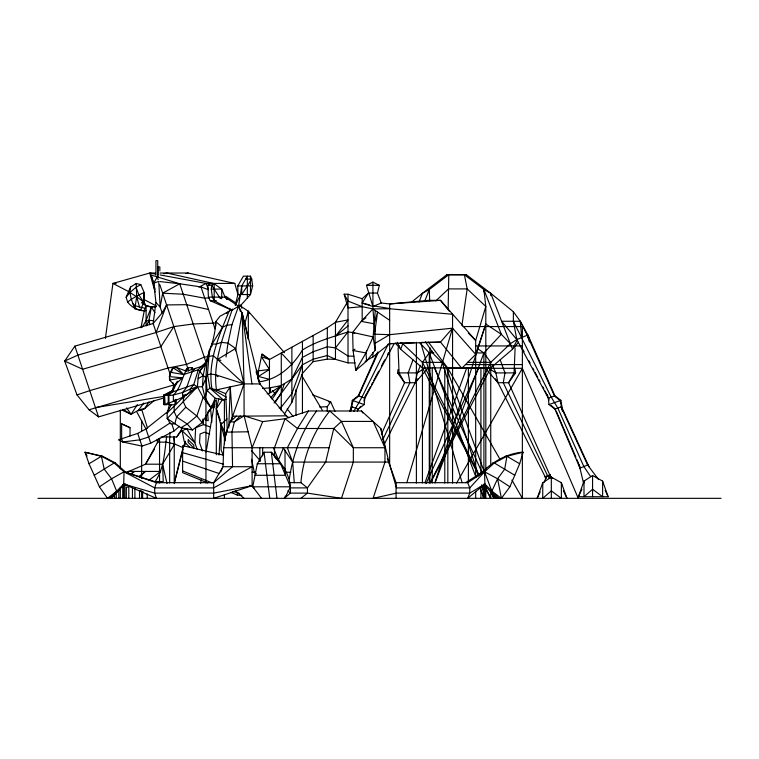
<?xml version="1.0" encoding="UTF-8"?>
<svg xmlns="http://www.w3.org/2000/svg" width="759" height="759" viewBox="0 0 759 759"><rect width="100%" height="100%" fill="white"/><g stroke="black" fill="none" stroke-linecap="round" stroke-linejoin="round"><path stroke-width="1.14" d="M192.112 369.994L192.141 367.688L187.815 367.688L185.092 370.885M146.117 325.639L146.089 305.905L144.191 302.31L144.163 292.471L140.813 284.616L136.259 283.477L130.548 287.073L126.146 297.234L127.616 302.091C132.151 307.708 138.66 311.456 146.013 310.687M448.161 308.904L448.778 274.701L466.349 274.749L490.741 293.278L513.369 311.731L520.266 321.266L527.885 334.956L554.905 395.847L560.882 400.354L562.533 410.097M374.899 327.442L375.231 350.06L366.625 361.104L355.762 370.383L353.077 350.516L352.65 332.414L361.256 321.38L372.916 308.894L372.916 282.12L366.483 285.337L372.916 306.513L381.284 303.012L377.432 293.069L379.358 285.337L372.916 282.12M169.826 436.985L169.959 432.317M254.369 488.398L252.102 485.684L213.677 498.331L213.677 482.677L223.013 466.709L223.696 447.734L226.173 432.165L232.643 416.207L244.018 383.902L242.178 313.087L238.544 306.228L225.015 297.139L221.723 289.094L214.19 283.714L210.243 283.714L207.805 285.318L208.44 297.139L210.243 300.725L231.95 310.222L238.544 306.228L241.751 285.906L247.33 276.162L247.33 298.031M228.744 427.839L230.243 386.881L225.689 393.665L227.311 431.283M515.095 348.002L514.099 372.906L508.587 382.735L551.119 477.914M207.7 412.507L212.15 407.213L212.235 405.097M549.943 476.918L550.038 474.736L545.104 476.709L498.008 382.735L495.38 378.845M219.028 455.068L221.078 422.336L221.078 449.926L223.345 455.343M145.178 308.306L139.523 307.016L136.686 296.816L136.259 283.477M163.754 395.192L164.02 404.746L164.058 395.43L173.071 390.401L163.65 395.107L168.327 395.43L172.312 392.08L174.57 385.268L169.608 380.079L169.39 376.616L170.462 372.289L183.631 374.529L198.365 369.699L203.184 375.601L202.397 386.796L204.968 397.393L211.097 407.981L202.141 422.611L192.435 429.974L180.898 427.725L167.151 418.57L167.151 412.981L183.384 397.08L197.387 386.796L202.397 386.796L207.444 374.69L209.437 350.022L212.074 344.055L222.501 327.3L229.085 311.266L219.968 316.294L215.784 321.645C215.224 340.677 206.287 357.29 203.184 375.601L198.099 378.76L197.387 386.796L203.156 397.393L211.097 407.981L215.547 400.278M235.413 350.857L242.178 313.087L259.834 383.902L286.276 415.818L288.942 417.763M396.065 498.331L396.065 482.677L389.006 463.17M375.259 310.488L373.124 336.93L375.231 350.06M166.695 436.321C164.513 451.7 164.286 468.322 155.159 481.548L163.261 481.548L162.568 464.195L174.617 443.977L173.735 437.089M377.707 352.043L358.276 395.847L352.29 400.354L350.639 410.097M357.318 411.226L358.229 409.073L364.206 404.575L364.823 398.171L365.952 394.803M232.396 418.513L230.243 386.881M127.616 302.091C132.673 297.993 138.337 295.223 144.163 292.471L143.081 303.799L140.472 310.45L141.886 310.45L134.817 308.685L131.212 299.018L129.931 292.519L130.548 287.073M542.476 484.944L542.742 482.715L551.319 477.126L561.375 482.715L566.973 498.321L563.415 490.845M583.718 483.35L583.994 481.121L592.561 475.523L602.627 481.121L608.139 496.728L578.396 496.728L583.994 481.121L583.994 496.728L592.561 489.27L602.627 496.728L602.627 481.121M155.785 306.503L151.354 307.101L146.089 305.905L143.081 303.799L144.163 292.471L144.457 302.67M214.19 300.725L212.397 297.139L211.258 289.094L211.752 285.318L214.19 283.714L214.19 300.725L231.95 310.222M208.516 289.758L200.983 286.911L179.731 283.781L151.098 275.033L153.792 283.088L155.937 302.471L153.147 323.505L170.528 375.449M428.37 367.726L415.173 382.735L404.585 382.735L397.583 372.906L398.048 369.51M105.387 338.429L112.939 283.43L149.732 273.031L155.453 273.031M300.915 498.331L307.452 493.113L307.452 487.895L300.915 482.677C303.135 456.7 313.382 431.235 329.804 410.98L341.484 421.416L353.343 447.734L353.343 462.079L341.484 498.331L307.452 493.113L290.441 493.113L284.236 498.331M226.03 356.977L228.004 343.144L231.96 324.681L238.544 306.228L240.48 311.655M461.918 325.402L467.174 288.904L464.394 274.701L483.91 289.53L490.741 293.278L512.515 349.254L490.741 367.887L430.571 482.743M232.301 418.541L232.643 416.207L286.276 415.818M350.705 411.35L353.011 400.61L358.665 395.989L378.295 352.29M363.959 401.179L364.273 399.082M225.689 393.665L216.467 389.86C212.397 362.024 223.971 335.023 232.368 309.008M135.595 308.002L134.817 308.685L136.686 296.816L129.931 292.519L126.146 297.234M519.659 463.758L506.908 456.273L494.299 462.971L484.555 471.785L491.832 491.177L501.414 498.331L509.887 486.804L519.659 463.758L523.103 452.231L506.908 456.273L504.735 469.128L497.6 478.777L491.832 491.177L490.143 491.177L495.997 498.331M200.661 483.303L201.268 479.84M206.078 452.089L214.712 402.384M148.527 322.575L151.354 307.101L154.997 312.699M206.163 362.793L179.731 283.781L162.663 293.173L160.158 307.072L162.122 312.917L153.147 323.505L74.875 346.123L64.676 361.047L77.001 394.908L89.021 409.765L98.556 416.881L164.342 397.868M140.994 327.755L144.267 310.697L146.089 305.905L152.815 306.987M289.378 478.92C292.756 454.423 301.797 430.846 316.626 410.98M261.551 498.331L252.747 486.804L257.301 463.758L264.066 452.231L271.324 452.231C280.811 461.795 289.056 473.018 290.46 486.804L284.815 498.331L285.27 496.035M384.481 443.977L415.173 382.735L417.336 372.906L420.6 365.354M179.494 426.311L174.153 430.941L150.728 443.161L141.971 446.093L122.721 441.994L118.423 439.859L137.721 433.398L145.975 428.958L167.692 411.644L169.447 403.873M172.217 391.663L173.726 385.003L89.021 409.765M198.099 378.76C198.374 370.828 203.602 365.193 207.871 359.14M218.81 398.76L216.315 408.883L225.3 440.372M170.035 378.352L169.608 380.079L182.407 377.83L174.57 385.268L177.559 381.274L172.312 392.08L164.058 395.43M171.771 371.369L172.691 367.688L177.018 367.688L186.534 371.208L200.718 366.72L205.3 363.115M187.359 369.529L187.815 367.688L188.63 371.104M191.685 369.529L192.141 367.688L191.372 369.642M174.361 482.572L183.023 447.668L185.471 441.216M235.195 305.165L237.937 294.539L237.795 285.906L243.383 276.162L250.47 276.162L251.741 279.094L252.624 285.906L250.47 294.539L238.895 307.423M174.238 483.568L182.976 449.508M209.437 350.022L207.103 358.827L205.945 377.574L205.945 482.942M356.711 368.248L355.762 370.383L365.971 352.935L366.597 350.696M244.787 323.742L248.335 311.237L239.493 305.365M406.824 482.715L452.563 328.182L389.652 334.681L374.035 334.15M434.916 482.686L485.807 324.027L501.329 334.302L510.371 343.723L516.822 339.558L527.885 334.956L529.716 340.487M126.108 472.62L145.538 464.195L157.635 442.127L158.726 438.749M240.299 415.951L234.389 421.881L231.95 431.975L232.558 466.709L213.677 482.677L156.401 482.677L154.703 487.895L154.703 493.113L156.401 498.331L123.698 484.024L124.04 471.785L114.173 462.971L101.402 456.273L85.008 452.231L89.031 463.758L99.42 486.804L107.503 498.331L116.668 491.177L117.892 491.177L111.421 498.331M284.35 383.665L281.276 392.868L275.052 402.697M421.397 342.394L440.514 342.11L461.757 368.305L475.675 354.387L485.807 324.027M184.162 446.178L185.348 442.839M544.269 482.297L545.797 478.018L547.571 475.722L550.37 476.197L552.903 478.587M184.162 446.216L185.357 442.914M231.96 324.681L226.742 325.241L222.501 327.3C214.873 346.797 208.279 367.887 211.96 389.006L226.267 397.128M424.974 482.752L466.813 367.641M187.815 367.688C181.989 376.208 181.164 387.773 173.356 395.05L173.356 401.388L168.944 403.029L168.944 395.382M355.098 362.925L348.011 362.897L335.469 359.358L327.309 355.506L313.135 359.235L302.443 364.747L291.873 393.627L281.276 407.128L279.122 407.925M284.388 414.063L291.873 402.374L302.443 373.419L313.135 361.645L327.309 359.13L335.469 359.358L335.469 322.29L347.413 302.082M412.962 359.908L408.2 372.906L409.879 382.735L382.906 439.385M435.059 482.904L483.91 352.944L501.329 334.302L483.91 289.53L483.91 291.883M215.471 323.049L193.184 323.989L173.849 326.598L160.889 346.635L82.617 369.244L64.676 361.047L77.892 355.127L156.155 332.508L166.591 304.919L186.723 304.691L208.535 309.492M400.961 342.537L402.811 343.723L400.657 349.254L422.44 367.887L478.815 475.504M419.053 301.968L422.44 293.278L446.833 274.749L448.778 274.701L429.271 289.53L422.44 293.278L411.577 302.139M425.021 300.45L429.271 289.53L429.689 300.82M142.322 327.053L145.842 321.085L151.354 307.101M203.44 419.319L202.141 422.611L196.828 416.027L185.794 407.213L183.384 401.928L183.384 397.08M168.327 402.137L167.805 403.437L165.111 404.386L164.589 395.43M109.647 498.331L123.698 484.024L154.703 493.113L213.677 493.113L252.102 485.684L252.102 447.734L262.652 421.643L285.023 418.731L308.458 410.98L361.426 410.98L380.809 428.493L388.921 462.079L396.483 487.895L469.774 487.895L484.555 471.785L497.6 478.777L509.887 486.804M278.458 459.992L283.515 447.734M211.097 407.981L215.177 398.219L207.103 390.506L205.945 377.574L203.184 375.601M220.679 472.003L222.539 467.772M353.903 411.302L361.939 397.156L388.38 343.808M366.625 361.104L365.971 352.935L373.124 336.93L352.65 332.414L354.823 333.163M381.454 434.082L404.585 382.735L399.073 372.906L398.086 348.002L399.31 346.066M350.108 411.198L352.072 406.89M426.027 483.616L478.976 367.574M349.709 411.055L351.673 406.758L358.229 409.073M146.515 325.744L148.973 320.374L153.565 320.659M540.199 491.917L537.154 498.321L542.742 482.715L542.742 498.321L551.319 490.864L561.375 498.321L561.375 482.715L561.641 484.944M578.396 496.728L581.954 489.251M199.892 370.942L205.158 364.889L207.681 359.605M167.473 403.636L166.933 404.746L164.286 404.746L163.754 403.636L163.792 395.221M235.432 305.165L240.575 294.539M517.496 339.282L512.515 349.254L518.52 342.233M430.315 482.591L490.741 362.356L510.371 343.723M167.692 411.644L171.449 404.49M521.993 454.328L523.103 452.231L521.405 452.231C504.849 454.186 490.798 463.094 479.327 474.717M364.424 398.029L370.458 386.692M371.559 384.633L372.65 382.574M373.751 380.506L378.684 371.236M381.426 366.075L384.718 359.899M387.46 354.738L388.551 352.679M394.139 343.675L364.823 398.171L358.276 395.847M205.158 364.889L206.239 362.944M162.122 312.917L166.591 304.919M456.538 483.151L522.372 368.305L447.829 368.305L433.911 354.387L425.476 341.768M154.57 449.024L145.538 464.195L162.568 464.195L167.037 483.54M372.916 306.513L362.185 303.05L368.409 293.069L377.432 293.069M238.668 307.082L239.872 305.156M308.458 410.98L297.5 428.493L287.376 447.734L292.642 462.079L294.274 482.677M161.107 436.985L176.695 436.985L182.397 428.114M122.503 410.315L131.089 414.291L137.436 404.519M222.083 400.097L216.315 408.883L220.347 420.258M148.954 402.033L144.533 408.684L138.29 410.818M272.083 399.168L281.276 385.572L291.873 379.016L302.443 364.747M415.173 382.735L417.801 378.845M274.056 403.029L291.873 379.016L302.443 357.375L313.135 351.787L327.309 346.768L335.469 347.926L348.011 356.028L353.922 356.237M514.972 368.381L515.589 372.906L508.587 382.735L498.008 382.735L484.802 367.726M327.233 411.236L327.233 406.71L330.706 401.862L312.518 394.803M422.44 482.904L422.44 362.356L429.271 352.944L432.307 351.151M259.55 381.749C278.401 379.358 293.031 365.772 302.443 350.003C316.503 341.047 332.451 337.091 348.011 331.901L353.466 332.689M123.1 409.319L131.089 414.291L138.432 410.315L143.831 402.982M176.695 436.985L181.667 430.514M256.371 473.521L255.024 475.286L285.507 475.286L285.175 469.128L283.382 467.591M335.469 347.926L348.011 331.901M173.488 390.591L172.312 392.08L193.706 384.614L198.365 369.699L200.718 366.72M270.935 397.612L281.276 385.572L269.454 387.915L262.491 388.456M194.94 368.542L192.179 371.701L186.667 387.469L182.558 392.498L173.356 395.05L168.327 395.43M185.794 407.213L176.581 416.966L174.836 423.854L170.054 423.721L167.654 418.437M209.076 410.467L212.15 407.213M110.861 498.331L124.922 484.024L127.066 484.944M167.151 418.57L197.387 386.796L193.706 384.614L190.177 389.12L182.558 392.498L182.558 397.346L173.356 401.388M139.741 476.88L145.386 471.424L138.916 476.491M435.827 300.877L448.531 288.904L467.174 288.904L485.807 306.465L485.807 469.878M227.045 418.854L221.078 424.433L226.144 435.04M362.185 321.465L362.185 298.704L368.409 293.069M236.485 416.074L230.072 421.881L234.389 421.881L244.113 415.818L262.652 421.643M141.364 302.926L143.043 301.446L138.764 294.615L136.003 287.291L140.813 284.616M226.59 313.42L230.755 309.824M129.931 292.519L136.003 287.291M131.127 474.318L134.485 471.424L130.567 473.958M171.411 392.099L173.185 390.591M154.143 400.6L144.533 408.684L138.432 410.315M348.011 325.905L335.469 336.351L348.011 319.918L335.469 322.29L327.309 327.746L269.454 359.5L261.4 356.721L269.454 369.434L258.449 376.445L269.454 379.377M465.542 482.677L482.866 471.785L484.555 471.785L484.897 484.024L467.677 498.331L469.774 493.113L469.774 487.895L467.677 482.677L395.638 482.677M359.453 407.621L361.066 406.302M256.608 372.346L258.449 370.876L269.454 369.434M365.107 361.322L372.916 356.967L389.652 343.675L414.348 342.679M365.923 317.746L361.256 321.38L374.149 323.799L374.804 331.968L377.593 312.082L374.149 323.799L372.916 308.894L362.185 306.683L348.011 301.067L344.15 294.207L348.011 294.207L362.185 298.704M149.011 480.2L160.652 471.424L128.119 471.424M190.177 392.109L197.387 386.796L190.177 389.12L190.177 392.109L182.558 397.346M354.965 349.168L353.077 350.516L365.971 352.935M281.276 385.572L270.517 392.792L270.517 387.707M99.42 486.804L111.564 478.777L124.04 471.785L158.128 482.677M170.244 422.839L148.669 436.994L139.874 439.831L122.721 441.994L121.639 438.778L121.639 423.873L130.026 427.602L130.026 435.979M467.677 482.677L484.555 471.785M425.287 367.792L417.336 372.906L397.583 372.906M94.22 475.286L114.173 462.971L115.387 462.971L125.263 471.785L130.501 474.233M252.102 447.734L244.113 415.818L244.018 383.902L235.584 348.495L217.52 359.453L213.279 355.686L204.285 357.176L186.486 364.358L168.043 368.02L89.771 390.629L77.001 394.908M89.031 463.758L101.402 456.273L102.626 456.273L115.387 462.971M498.777 498.331L484.897 484.024L469.774 493.113L396.483 493.113L373.105 498.331L384.965 462.079L384.965 447.734L380.809 428.493M374.889 343.419L389.652 334.681M180.898 427.725L187.255 424.015L196.828 416.027L203.156 397.393L204.968 397.393L207.103 390.506L209.92 388.153L207.539 374.661M198.867 287.196L206.106 283.43L234.778 283.43L238.022 294.739M212.672 405.41L214.825 404.462M214.702 406.739L210.566 408.56L211.846 422.099M189.617 447.222L184.2 441.406L182.103 430.78L187.464 428.427M589.098 466.804L588.092 464.783L579.961 468.17L583.453 482.733M554.905 395.847L548.349 398.171L548.966 404.575L554.952 409.073L579.961 468.17L578.244 462.601M548.966 404.575L560.882 400.354M554.952 409.073L561.499 406.758L588.092 464.783M158.735 281.428L153.792 283.088L157.227 276.902L158.128 279.625M156.155 332.508L173.849 326.598M167.151 412.981L167.654 412.839M145.842 321.085L148.973 320.374L149.865 324.767M163.735 273.733L166.895 273.031L213.459 283.43M186.031 273.515L188.213 273.031L234.778 283.43M226.173 399.319L223.26 399.908L209.92 388.153L216.467 389.86L244.018 383.902L259.834 383.902L257.785 377.232M154.162 307.025L156.174 306.655M207.444 374.69L210.641 374.102L215.148 374.661L244.018 383.902L242.937 381.938M216.467 389.86L218.753 389.481M95.454 407.611L164.039 396.369M267.111 393.817L269.454 393.504L269.454 359.5L261.988 353.903L258.449 370.876L258.449 380.904M209.418 297.765L204.759 298.202L183.223 294.236L162.663 293.173M362.185 306.683L348.011 307.936L344.15 294.207M319.691 407.042L327.233 406.71M226.438 434.395L226.173 432.165L248.108 431.776M389.652 343.675L440.514 342.11L452.563 328.182L475.675 354.387M160.026 273.031L188.213 273.031M446.833 274.749L466.349 274.749M245.66 279.094L251.741 279.094L241.751 294.539L241.751 285.906M116.108 283.43L112.939 283.43L129.514 292.025M207.805 285.318L211.752 285.318L220.395 298.666M366.483 285.337L379.358 285.337M237.795 285.906L252.624 285.906M211.258 289.094L221.723 289.094L221.723 298.657L219.408 297.139M237.937 294.539L250.47 294.539L250.47 276.162M208.44 297.139L225.015 297.139L226.988 299.293M210.243 300.725L216.343 300.725M562.476 411.35L560.161 400.61L554.506 395.989L527.22 335.231L520.266 321.266L501.623 321.266L516.822 339.558L548.349 398.171L547.22 394.803M462.924 326.55L522.372 326.55L522.372 498.321L511.889 480.039M475.675 345.943L522.372 345.943M433.854 352.944L429.271 352.944L419.765 342.774M475.874 352.944L483.91 352.944L490.741 362.356L490.741 465.182M402.811 343.723L422.44 362.356L442.184 362.356M467.506 362.356L490.741 362.356M465.485 364.586L522.372 364.586M422.44 367.887L490.741 367.887M171.543 372.289L170.462 372.289L172.691 367.688L183.631 374.529L177.018 367.688M515.589 372.906L495.845 372.906L487.885 367.792M183.631 395.059L185.566 395.059M183.877 395.43L185.974 395.43M328.457 401.862L330.706 401.862L334.956 411.283M157.635 442.127L166.155 442.127L174.617 443.977L183.023 447.668M223.696 447.734L329.14 447.734M505.219 456.273L506.908 456.273M388.921 462.079L292.642 462.079L283.183 447.734M492.61 462.971L494.299 462.971L514.773 475.286M257.301 463.758L280.564 463.758L290.46 486.804L252.747 486.804M223.013 466.709L252.102 466.709L213.677 487.895L154.703 487.895L124.04 471.785L156.401 482.677M252.102 472.24L255.641 472.24M286.2 472.24L290.887 472.24M288.439 482.677L300.915 482.677M37.95 498.331L721.05 498.331M167.872 395.107L169.94 395.211M230.717 492.382L237.273 495.077L241.884 495.333M169.39 376.616L182.407 377.83M380.733 302.945L389.652 303.932L440.514 300.346L475.675 340.468L475.675 477.003M159.902 281.561L179.731 283.781M249.796 485.371L252.102 485.684M232.899 491.396L239.578 493.483M372.916 305.792L389.652 308.552M155.491 274.094L149.732 273.031L155.111 291.997M160.092 274.938L206.106 283.43L208.279 288.894M146.089 305.905L152.142 307.025M215.177 398.219L223.26 399.908M223.611 455.182L182.615 445.609L182.615 472.648L207.757 482.971M102.626 456.273L85.008 452.231L87.057 456.074M362.185 303.05L369.699 304.966M220.888 360.373L217.52 359.453L244.018 383.902M182.615 452.668L223.611 464.223M139.523 307.016L135.292 305.697L133.015 303.856M182.615 461.102L219.427 473.616M352.29 400.354L364.206 404.575M210.177 426.956L203.535 424.594L195.651 427.734L194.883 442.829L197.112 449.243M209.693 434.015L204.579 432.194L200.034 434.015L199.579 442.725L202.444 450.941M182.615 470.922L212.131 482.942M130.273 486.329L132.417 487.25M139.912 490.485L143.128 491.87M121.639 423.873L130.026 427.772M144.011 299.549L156.439 306M261.864 354.491L269.454 359.5M236.542 303.41L225.736 296.247L226.837 299.53M477.402 348.523L483.91 352.944L483.91 471.14M389.652 320.289L372.916 308.894L389.652 308.761L452.563 314.264L452.563 483.122M235.584 348.495L228.004 343.144L221.476 342.347L216.438 344.055L212.074 344.055L212.074 346.047M215.148 374.661L217.994 376.682M136.686 296.816L143.043 301.446M551.3 405.638L555.341 408.94M222.501 327.3L215.784 321.645L215.784 326.057M235.233 490.618L244.018 498.331M287.889 490.836L290.441 493.113L290.441 487.895L307.452 487.895L325.668 462.079L333.78 428.493L341.484 421.416L373.105 421.416L384.965 447.734L353.343 447.734L333.78 428.493L297.5 428.493L285.023 418.731L274.483 447.734L274.483 457.07M182.103 430.78L194.883 442.829L186.837 428.769M468.303 333.097L475.675 340.468L485.807 306.465L483.91 289.53M483.976 484.811L497.079 498.331M291.873 364.415L281.276 353.001L281.276 410.666M155.937 302.471L160.158 307.072L158.802 282.595M248.335 339.131L248.335 311.237L284.464 352.688M192.435 429.974L187.255 424.015L176.581 416.966L174.172 411.682L174.172 406.084M395.411 343.115L400.657 349.254L397.175 342.271M251.343 450.381L260.328 460.969M449.3 311.19L440.514 300.346L428.456 300.346L389.652 303.932L389.652 465.333M256.4 370.212L257.87 372.062M272.528 390.524L275.46 394.215M287.187 408.987L293.059 416.368M598.528 479.527L587.599 464.992L561.1 406.89M428.456 342.11L447.829 368.305L500.247 459.726M549.44 478.35L547.571 475.722L503.293 382.735L504.972 372.906L500.209 359.908M361.426 410.98L362.774 412.924M126.649 407.868L131.089 414.291M590.692 476.633L583.842 466.557L557.827 408.057L551.233 397.156L513.369 321.266L513.369 311.731M301.408 375.041L322.48 410.524M136.952 412.165L146.345 429.746M522.979 349.586L524.071 351.645M529.004 360.923L530.105 362.982M532.846 368.143L533.938 370.202M535.038 372.261L537.78 377.413M538.881 379.481L539.972 381.54M542.713 386.692L543.814 388.76M544.905 390.819L547.647 395.97M545.797 478.018L545.104 476.709L546.006 478.749M483.692 484.821L490.741 498.265L490.741 491.158M422.44 362.356L479.176 475.267M483.91 484.678L490.741 498.265M605.132 490.314L608.139 496.728M434.205 367.574L482.354 473.113M490.504 490.969L493.862 498.321L491.832 492.762M248.335 311.237L249.284 313.391M276.352 459.148L275.1 456.273L280.564 463.758L271.324 452.231L276.988 498.331M492.582 365.354L495.845 372.906L498.008 382.735M522.372 368.305L578.282 498.321M556.252 411.084L575.882 457.231M576.802 459.385L578.168 462.601M579.079 464.745L580.455 467.971M273.411 447.734L279.359 462.184M116.668 491.177L111.564 478.777L104.22 469.128L101.402 456.273M551.11 478.047L550.038 474.736M387.337 458.768L388.617 462.079M476.045 477.392L429.271 352.944L429.271 482.961M479.764 487.306L483.91 498.321L483.91 484.138M446.358 367.641L483.749 470.514M242.425 317.082L245.138 324.681L248.098 338.523M527.22 335.231L529.478 341.977M229.778 308.306L230.508 310.497M200.983 286.911L215.006 328.837M159.836 284.701L187.919 368.656M173.014 382.878L174.409 387.062M171.951 424.376L174.153 430.941M145.975 428.958L150.728 443.161M137.721 433.398L141.971 446.093M74.875 346.123L98.556 416.881M202.444 421.292L203.535 424.594L202.995 418.93M442.08 362.015L478.635 475.988M481.5 484.925L485.807 498.331L485.807 486.472M257.756 377.27L259.834 383.902M141.629 409.139L147.474 428.076M256.068 371.682L257.102 375.012M420.752 342.888L462.136 482.715M240.935 304.909L241.912 308.296M151.098 275.033L155.159 289.397M251.542 459.233L254.464 473.037M226.173 432.165L226.609 434.395M134.438 306.74L134.817 308.685M497.6 478.777L501.414 498.331M513.369 321.266L516.822 339.558M242.178 315.45L242.178 313.087L243.62 320.839M548.748 398.029L549.061 400.126M242.178 313.087L251.931 383.902M264.066 452.231L269.73 498.331M520.266 321.266L521.689 337.537M157.189 439.262L157.483 442.791M207.596 412.232L208.203 420.666L206.021 420.192L205.717 415.979M592.561 475.523L592.561 496.728M551.319 477.126L551.319 498.321M490.741 293.278L490.741 295.631M484.897 484.024L484.897 498.331M483.208 485.124L483.208 498.331M480.921 368.011L480.921 473.512M480.921 486.51L480.921 498.321M475.675 491.215L475.675 498.321M468.388 368.03L468.388 481.974M447.829 368.305L447.829 482.961M444.783 368.03L444.783 483.141M432.26 368.011L432.26 482.961M429.898 347.745L429.898 482.914M416.397 342.281L416.397 483.122M372.916 352.461L372.916 356.967M348.011 294.207L348.011 362.897M327.309 327.746L327.309 359.13M313.135 335.573L313.135 361.645M302.443 341.332L302.443 413.038M295.991 389.462L295.991 415.353M291.873 347.243L291.873 402.374M285.023 450.068L285.023 471.073M262.652 447.734L262.652 455.903M259.834 447.734L259.834 461.491M237.273 493.179L237.273 495.077M224.398 398.883L224.398 443.873M224.398 494.783L224.398 498.331M216.315 399.889L216.315 454.783M184.086 395.43L184.086 397.773M176.183 399.424L176.183 403.636M175.063 399.414L175.063 403.636L174.086 404.746L169.248 404.746L168.261 403.636L168.261 395.107M174.247 436.985L174.247 482.99M169.646 436.89L169.646 482.971M159.836 270.887L159.836 266.94L158.043 266.94L158.043 276.959M159.542 438.161L159.542 482.99M157.73 275.213L157.73 260.669L155.946 260.669L155.946 275.213M148.973 320.374L148.973 322.575M147.218 493.853L147.218 498.331M142.597 491.623L142.597 498.331M141.648 420.42L141.648 431.036M141.648 446.387L141.648 478.265M141.648 491.253L141.648 498.331M139.514 490.504L139.514 498.331M134.893 488.265L134.893 498.331M132.445 487.145L132.445 498.331M128.802 498.331L128.802 487.155L126.364 487.155L126.364 498.331M124.922 498.331L124.922 484.024L123.698 484.024L123.698 498.331M122.721 484.906L122.721 498.331M120.32 410.04L120.32 468.901M120.32 487.733L120.32 498.331M118.812 489.384L118.812 498.331M116.288 492.743L116.288 498.331M114.6 493.862L114.6 498.331M188.26 439.888L188.09 442.26L193.953 448.313L193.782 445.144L188.26 439.888M128.66 471.424L126.706 472.62L128.66 471.424"/></g></svg>
